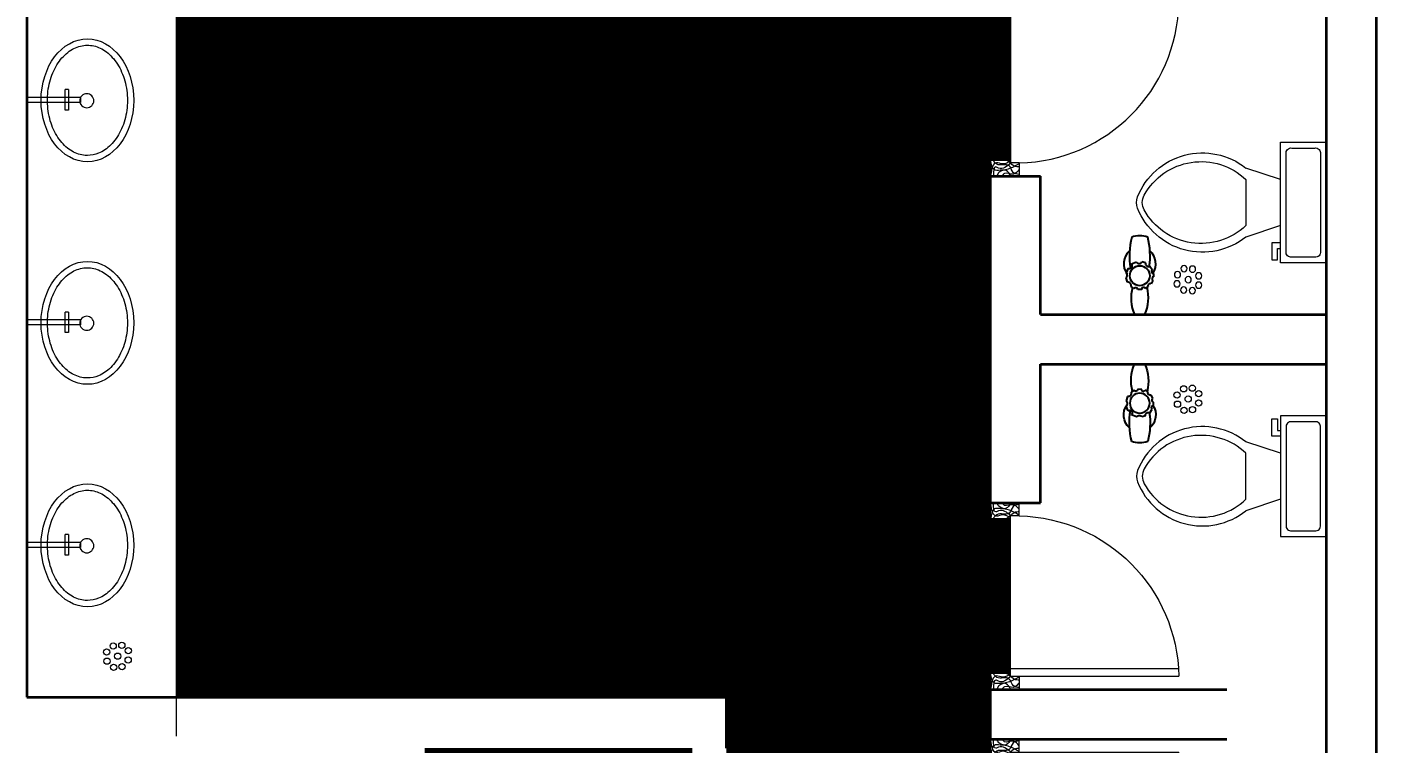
# Model space of a CAD drawing. Header units: millimetres. Extents: x -3092155 to 1661152, y -7085746 to -5505561.
# Drawn here: x -450414 to -444989, y -5519446 to -5516568 of the extents above; entities that cross this region are included whole.
import ezdxf

# ---------------------------------------------------------------- set-up
doc = ezdxf.new("R2010")
doc.units = ezdxf.units.MM
doc.header["$LTSCALE"] = 2
doc.header["$MEASUREMENT"] = 0
for name, color, linetype, lineweight in [('DOOR', 27, 'Continuous', 5), ('FIXTURE', 252, 'Continuous', 0), ('tap', 97, 'Continuous', 25), ('TEXT', 7, 'Continuous', 13), ('WAll', 250, 'Continuous', 35)]:
    doc.layers.add(name, color=color, linetype=linetype, lineweight=lineweight)
doc.layers.add('partation wall', color=7, linetype='Continuous', lineweight=20, true_color=0x525023)
doc.styles.add('style2', font='')
doc.styles.get('style2').set_extended_font_data('Verdana')

# ---------------------------------------------------------------- blocks, each defined once
blk = doc.blocks.new('basin')
at = {"layer": 'FIXTURE', "ltscale": 100}
for p, q in [((-2211987.938715757, -6264987.148804934), (-2211772.992844919, -6264987.148804934)), ((-2211987.938715757, -6264987.148804934), (-2211772.992844919, -6264987.148804934)), ((-2211987.938715757, -6265009.079755379), (-2211987.938715757, -6264987.148804934)), ((-2211834.434049898, -6265039.442043141), (-2211834.434049898, -6264957.473339595)), ((-2211834.434049898, -6265039.442043141), (-2211834.434049898, -6264957.473339595)), ((-2211820.780448789, -6264957.473339595), (-2211834.434049898, -6264957.473339595)), ((-2211820.780448789, -6264957.473339595), (-2211820.780448789, -6265039.442043141)), ((-2211820.780448789, -6264957.473339595), (-2211820.780448789, -6265039.442043141)), ((-2211772.992844919, -6264987.148804934), (-2211772.992844919, -6265009.079755379)), ((-2211772.992844919, -6264987.148804934), (-2211772.992844919, -6265009.079755379)), ((-2211772.992844919, -6265009.079755379), (-2211987.938715757, -6265009.079755379)), ((-2211772.992844919, -6265009.079755379), (-2211987.938715757, -6265009.079755379)), ((-2211820.780448789, -6265039.442043141), (-2211834.434049898, -6265039.442043141)), ((-2211820.780448789, -6265039.442043141), (-2211834.434049898, -6265039.442043141))]:
    blk.add_line(p, q, dxfattribs=at)
blk.add_ellipse((-2211744.932430512, -6265000.506316868), major_axis=(2.915424e-10, -247.0875245118513), ratio=0.7539776258967086, dxfattribs=at)
blk.add_ellipse((-2211744.932430512, -6265000.506316868), major_axis=(2.915424e-10, -247.0875245118513), ratio=0.7539776258967086, dxfattribs=at)
at = {"layer": 'FIXTURE', "ltscale": 100, "extrusion": (0, 0, -1)}
blk.add_ellipse((-2211747.522520602, -6265002.133596567), major_axis=(20.03121675459523, -20.03121675459679), ratio=0.9999999999889306, start_param=5.497787143776604, end_param=11.78097245095619, dxfattribs=at)
at = {"layer": 'FIXTURE', "ltscale": 100}
blk.add_open_spline([(-2211744.932430512, -6265222.038285823), (-2211729.844293521, -6265222.038285823), (-2211714.739852813, -6265219.070630708), (-2211682.622715539, -6265206.033627897), (-2211665.761983091, -6265194.711424908), (-2211635.378659516, -6265164.193944704), (-2211621.900036702, -6265145.00447096), (-2211600.562855119, -6265100.996509678), (-2211592.718241542, -6265076.202318988), (-2211583.953789949, -6265024.297389695), (-2211583.036282316, -6264997.206682354), (-2211588.277771043, -6264944.378497712), (-2211594.435543491, -6264918.660377393), (-2211612.828332594, -6264872.031044121), (-2211625.054080086, -6264851.143239369), (-2211653.559044012, -6264816.786227185), (-2211669.802049444, -6264803.333305369), (-2211703.895768676, -6264784.93182289), (-2211721.716013914, -6264779.936251332), (-2211757.383691007, -6264778.264640405), (-2211775.300297067, -6264781.575023151), (-2211809.972882216, -6264796.602206854), (-2211826.717285034, -6264808.376788828), (-2211856.731163882, -6264839.720164848), (-2211869.958094649, -6264859.280506238), (-2211890.693794102, -6264903.872177592), (-2211898.189733753, -6264928.879336645), (-2211906.219139269, -6264981.017124497), (-2211906.750537866, -6265008.127891761), (-2211900.761562046, -6265060.800402235), (-2211894.242617634, -6265086.342674639), (-2211875.212275237, -6265132.452634026), (-2211862.711003343, -6265152.996676163), (-2211833.78486346, -6265186.564038917), (-2211817.397999551, -6265199.572846884), (-2211783.134118604, -6265217.075971182), (-2211765.283165971, -6265221.62072397), (-2211746.60752821, -6265222.029128866), (-2211745.769979356, -6265222.038285823), (-2211744.932430512, -6265222.038285823)], degree=3, knots=[0, 0, 0, 0, 0.2970024838256002, 0.2970024838256002, 0.6481610773725, 0.6481610773725, 0.9993196709193995, 0.9993196709193995, 1.350478264466299, 1.350478264466299, 1.701636858013198, 1.701636858013198, 2.052795451560098, 2.052795451560098, 2.403954045106998, 2.403954045106998, 2.755112638653898, 2.755112638653898, 3.106271232200797, 3.106271232200797, 3.457429825747696, 3.457429825747696, 3.808588419294596, 3.808588419294596, 4.159747012841496, 4.159747012841496, 4.510905606388394, 4.510905606388394, 4.862064199935295, 4.862064199935295, 5.213222793482194, 5.213222793482194, 5.564381387029092, 5.564381387029092, 5.915539980575991, 5.915539980575991, 6.266698574122892, 6.266698574122892, 6.283185307179584, 6.283185307179584, 6.283185307179584, 6.283185307179584], dxfattribs=at)
blk.add_open_spline([(-2211744.932430512, -6265222.038285823), (-2211729.844293521, -6265222.038285823), (-2211714.739852813, -6265219.070630708), (-2211682.622715539, -6265206.033627897), (-2211665.761983091, -6265194.711424908), (-2211635.378659516, -6265164.193944704), (-2211621.900036702, -6265145.00447096), (-2211600.562855119, -6265100.996509678), (-2211592.718241542, -6265076.202318988), (-2211583.953789949, -6265024.297389695), (-2211583.036282316, -6264997.206682354), (-2211588.277771043, -6264944.378497712), (-2211594.435543491, -6264918.660377393), (-2211612.828332594, -6264872.031044121), (-2211625.054080086, -6264851.143239369), (-2211653.559044012, -6264816.786227185), (-2211669.802049444, -6264803.333305369), (-2211703.895768676, -6264784.93182289), (-2211721.716013914, -6264779.936251332), (-2211757.383691007, -6264778.264640405), (-2211775.300297067, -6264781.575023151), (-2211809.972882216, -6264796.602206854), (-2211826.717285034, -6264808.376788828), (-2211856.731163882, -6264839.720164848), (-2211869.958094649, -6264859.280506238), (-2211890.693794102, -6264903.872177592), (-2211898.189733753, -6264928.879336645), (-2211906.219139269, -6264981.017124497), (-2211906.750537866, -6265008.127891761), (-2211900.761562046, -6265060.800402235), (-2211894.242617634, -6265086.342674639), (-2211875.212275237, -6265132.452634026), (-2211862.711003343, -6265152.996676163), (-2211833.78486346, -6265186.564038917), (-2211817.397999551, -6265199.572846884), (-2211783.134118604, -6265217.075971182), (-2211765.283165971, -6265221.62072397), (-2211746.60752821, -6265222.029128866), (-2211745.769979356, -6265222.038285823), (-2211744.932430512, -6265222.038285823)], degree=3, knots=[0, 0, 0, 0, 0.2970024838256002, 0.2970024838256002, 0.6481610773725, 0.6481610773725, 0.9993196709193995, 0.9993196709193995, 1.350478264466299, 1.350478264466299, 1.701636858013198, 1.701636858013198, 2.052795451560098, 2.052795451560098, 2.403954045106998, 2.403954045106998, 2.755112638653898, 2.755112638653898, 3.106271232200797, 3.106271232200797, 3.457429825747696, 3.457429825747696, 3.808588419294596, 3.808588419294596, 4.159747012841496, 4.159747012841496, 4.510905606388394, 4.510905606388394, 4.862064199935295, 4.862064199935295, 5.213222793482194, 5.213222793482194, 5.564381387029092, 5.564381387029092, 5.915539980575991, 5.915539980575991, 6.266698574122892, 6.266698574122892, 6.283185307179584, 6.283185307179584, 6.283185307179584, 6.283185307179584], dxfattribs=at)
blk = doc.blocks.new('Toilet - top')
for p, q in [((9.750000020786107, -4.499999875283331), (9.750000020786107, -1.499999958427777)), ((-4.874999573884722, -6.374999823318057), (-3.374999615456943, -6.374999823318057)), ((-4.874999573884722, -7.124999802531942), (-4.874999573884722, -6.374999823318057)), ((-3.374999615456943, -6.374999823318057), (-3.374999615456943, -5.999999833711112)), ((-2.624999636243054, -5.999999833711112), (-2.624999636243054, -7.124999802531942)), ((-0.3749996986013899, -5.999999833711112), (-1.874999657029167, -10.49999970899444)), ((5.625000135109722, -5.999999833711112), (7.125000093537498, -10.49999970899444)), ((-2.624999636243054, -7.124999802531942), (-4.874999573884722, -7.124999802531942)), ((5.625000135109722, -10.49999970899444), (-0.3749996986013899, -10.49999970899444))]:
    blk.add_line(p, q)
blk.add_lwpolyline([(10.5, -5.999999833711112), (10.5, 0), (-5.249999563491668, 0), (-5.249999563491668, -5.999999833711112)], close=True)
for points in [[(-4.499999584277778, -1.499999958427777), (-4.499999584277778, -4.499999875283331)], [(9.00000004157222, -0.7499999792138891), (-3.74999960506389, -0.7499999792138891)], [(-3.74999960506389, -5.249999854497221), (9.00000004157222, -5.249999854497221)]]:
    blk.add_lwpolyline(points)
for centre, radius, start, end in [((-3.843749602465627, -1.406249961026039), 0.6629126066274994, 81.86989999999999, 188.1301), ((9.093750038973957, -1.406249961026039), 0.6629126066274994, 351.8699, 98.13009999999998), ((-3.843749602465627, -4.593749872685068), 0.6629126066274994, 171.869898, 278.1301), ((9.093750038973957, -4.593749872685068), 0.6629126066274994, 261.8699, 8.130099999999992), ((5.264671971487866, -16.1853708193428), 9.126764785180747, 141.4691096810948, 248.2605552621038), ((5.774968316447487, -16.3630565146643), 8.496884113945722, 136.3677254423718, 240.9979693939525), ((-0.0146246611728551, -16.18535307943234), 9.126775425236774, 291.7392742039648, 38.53070636800451), ((-0.5249176984752985, -16.36303902073235), 8.496889430624533, 299.0017969815357, 43.63209216694732), ((2.625015013218892, -22.04524776254743), 2, 240.9979693939525, 299.0017969815356), ((2.625015773947752, -22.80526443344873), 2, 248.2605552621038, 291.7392742039647)]:
    blk.add_arc(centre, radius, start, end)
blk = doc.blocks.new('A$C3DC14F32')
at = {"layer": 'DOOR', "ltscale": 100}
for p, q in [((52.99949478264897, 114.9996921028942), (52.99949478264899, 756.7428243851377)), ((83.99949478264897, 79.99969210289419), (83.99949478264898, 755.4110343496443)), ((-0.0005052173510194, -0.000307897105813), (-0.0005052173510194, 114.9996921028942)), ((52.99949478264897, 114.9996921028942), (-0.0005052173510194, 114.9996921028942)), ((52.99949478264897, 79.99969210289419), (52.99949478264897, 114.9996921028942)), ((696.999494782649, 114.9996921028942), (696.999494782649, 79.99969210289419)), ((696.999494782649, 114.9996921028942), (749.999494782649, 114.9996921028942)), ((749.999494782649, 114.9996921028942), (749.999494782649, -0.000307897105813)), ((52.99949478264897, 79.99969210289419), (696.999494782649, 79.99969210289419)), ((64.99949478264897, -0.0003078980371356), (64.99949478264897, 79.99969210289419)), ((684.9994947826488, 79.99969210289419), (684.9994947826488, -0.0003078980371356)), ((64.99949478264897, -0.0003078980371356), (-0.0005052173510194, -0.000307897105813)), ((684.9994947826488, -0.0003078980371356), (749.9994947826491, -0.0003078980371356))]:
    blk.add_line(p, q, dxfattribs=at)
blk.add_arc((40.31417776597399, 100.008927482144), 656.8563987731303, 1.307716759455737, 88.89342584686472, dxfattribs=at)
for points in [[(49.99949478264897, 114.9996921028942), (28.5, 70), (14.5, 33.5), (-0.0005052173510194, 24)], [(26.49949478264898, 114.9996921028942), (8, 91.5), (10.5, 56), (-0.0005052173510194, 44.5)], [(7.000000000465661, 114.9996921028942), (15, 90.5), (41.5, 75), (48, 24.5), (64.99949478264897, 10)], [(37.00000000046565, 114.9996921028942), (40, 96), (56, 76), (64.99949478264897, 61)], [(742.9989895648323, 114.9996921028942), (734.998989565298, 90.5), (708.4989895652977, 75), (701.998989565298, 24.5), (684.9994947826488, 10)], [(712.9989895648323, 114.9996921028942), (709.998989565298, 96), (693.9989895652977, 76), (684.9994947826488, 61)], [(699.999494782649, 114.9996921028942), (721.4989895652977, 70), (735.498989565298, 33.5), (749.999494782649, 24)], [(723.499494782649, 114.9996921028942), (741.9989895652977, 91.5), (739.498989565298, 56), (749.999494782649, 44.5)], [(52.99949478264897, 82), (32.5, 31.5), (37, 21), (-0.0005052173510194, 12)], [(-0.0005052173510194, 81), (22.5, 62.5), (25, 15), (64.99949478264897, -0.0003078980371356)], [(62, 79.99969210289419), (49, 49), (54, 23.5), (4, -0.000307897105813)], [(749.999494782649, 81), (727.4989895652978, 62.5), (724.9989895652977, 15), (684.9994947826488, -0.0003078980371356)], [(687.9989895652977, 79.99969210289419), (700.9989895652977, 49), (695.9989895652977, 23.5), (745.9989895652977, -0.000307897105813)], [(696.999494782649, 82), (717.4989895652977, 31.5), (712.9989895652977, 21), (749.999494782649, 12)]]:
    blk.add_spline(points, degree=3, dxfattribs=at)
blk = doc.blocks.new('14')
at = {"layer": 'FIXTURE', "ltscale": 15000}
for centre in [(-56.98899096832612, 27.93758214637637), (-38.20844072954995, 36.0154674127698), (-20.2151071971748, 27.0380796417594), (-64.68213853077668, 9.495943598449239), (-38.12322247237899, 9.495943598449236), (-12.13889834866859, 9.495943598449236), (-56.95706919417716, -7.848507821559906), (-38.20844072954996, -15.28902206820631), (-18.61901848972775, -8.359989639371632)]:
    blk.add_circle(centre, 6.965944811660197, dxfattribs=at)
blk = doc.blocks.new('ryr')
at = {"layer": 'tap', "ltscale": 100}
for p, q in [((1982569.018644572, -4956357.754817451), (1982576.059878631, -4956352.883035951)), ((1982583.737675077, -4956350.44548549), (1982590.202268639, -4956350.139865152)), ((1982598.167661398, -4956351.876693387), (1982604.579008114, -4956355.304493397)), ((1982610.690104417, -4956361.283024868), (1982614.049456018, -4956367.114631121)), ((1982562.6397905, -4956366.830942098), (1982560.619417549, -4956373.748985207)), ((1982561.079463562, -4956384.703346794), (1982565.096674409, -4956394.370811427)), ((1982616.002023037, -4956374.114746697), (1982616.037314679, -4956381.777848398)), ((1982666.278792854, -4956367.768315107), (1982666.287072216, -4956388.375991837)), ((1982572.831709136, -4956401.424545053), (1982582.244357445, -4956405.415036406)), ((1982601.526662083, -4956402.744159232), (1982592.781080879, -4956405.710433228)), ((1982613.723516514, -4956389.770130052), (1982610.08629866, -4956395.641961147))]:
    blk.add_line(p, q, dxfattribs=at)
blk.add_circle((1982588.283364309, -4956378.074034302), 20, dxfattribs=at)
for centre, radius, start, end in [((1982556.196415525, -4956378.074034302), 48.00995838109209, 160.1952473060995, 199.8047526939004), ((1982547.685375614, -4956509.021082662), 151.7093994229934, 81.76230417884105, 103.9834318662461), ((1982564.445824714, -4956380.45154472), 34.64069505713051, 56.55277587514192, 138.7143302402152), ((1982563.234411473, -4956360.46920614), 6.389464648687468, 264.6601720458993, 25.13943216500143), ((1982579.446505095, -4956350.239695132), 4.296101661263567, 217.9728670969993, 357.2543869593875), ((1982594.646703805, -4956348.890665844), 4.616654942065941, 195.6991030066236, 319.6996369507292), ((1982608.779900129, -4956357.123019014), 4.577611728740137, 156.5926791675466, 294.6637864751611), ((1982633.110303181, -4956440.782698616), 80.1950678442886, 65.5624695641667, 105.3326518006847), ((1982556.944758322, -4956379.390149402), 6.732447841380619, 307.8898860605086, 56.91974426233791), ((1982615.41065981, -4956370.507321732), 3.655574557478431, 111.8614756836552, 279.3096630897456), ((1982633.110303181, -4956315.365369986), 80.1950678442886, 254.6673482038987, 294.4375304516508), ((1982616.778405089, -4956386.323464932), 4.605631841286484, 99.25969699666588, 228.4484114278765), ((1982547.685375614, -4956247.126985941), 151.7093994229934, 256.0165681337539, 279.8379305379639), ((1982564.443915571, -4956375.699608197), 34.64069505713051, 221.3317081846367, 306.2699323172791), ((1982568.619799926, -4956398.275333967), 5.259059769223807, 323.2148265677761, 132.0605413497072), ((1982587.381802387, -4956410.234905004), 7.044464055513258, 39.96174969293975, 136.8267596166059), ((1982588.283364309, -4956378.074034302), 28, 279.2436243042187, 279.2438643274891), ((1982607.803097933, -4956401.599361283), 6.379985056878329, 69.03030871157539, 190.3369005336596)]:
    blk.add_arc(centre, radius, start, end, dxfattribs=at)

msp = doc.modelspace()

# ---------------------------------------------------------------- hatches: boundary and pattern name
at = {"layer": 'WAll', "ltscale": 100, "true_color": 0xf8dfe3, "transparency": 33554585}
h = msp.add_hatch(dxfattribs=at)
h.set_pattern_fill('_USER', color=254, scale=10, pattern_type=0)
h.set_pattern_definition([(0, (0, 0), (0, 10), [])])
edge = h.paths.add_edge_path()
edge.add_line((-447613.9428825114, -5522236.220328278), (-447613.9428879301, -5520578.990390456))
edge.add_line((-447613.9428879301, -5520578.990390456), (-447613.9428879301, -5520561.219536094))
edge.add_line((-447613.9428879301, -5520561.219536094), (-447738.5517547502, -5520561.219536094))
edge.add_line((-447738.5517547502, -5520561.219536094), (-447738.5517547502, -5520361.219536096))
edge.add_line((-447738.5517547502, -5520361.219536096), (-447738.5523135457, -5520297.620748512))
edge.add_arc((-447720.5703196432, -5519509.5982101), 788.2276784975628, 181.1070775594454, 268.692786646818, ccw=False)
edge.add_line((-448508.6508621208, -5519524.827514673), (-447738.5591034415, -5519524.820748571))
edge.add_line((-447738.5591034415, -5519524.820748571), (-447738.5596622479, -5519461.219536094))
edge.add_line((-447738.5596622479, -5519461.219536094), (-448813.9428879282, -5519461.219536094))
edge.add_line((-448813.9428879282, -5519461.219536094), (-448813.9428879282, -5520361.219536096))
edge.add_line((-448813.9428879282, -5520361.219536096), (-448913.5517547851, -5520361.219536096))
edge.add_line((-448913.5517547851, -5520361.219536096), (-448913.5517547851, -5520417.19575878))
edge.add_line((-448913.5517547851, -5520417.19575878), (-448889.9240217417, -5520401.947752315))
edge.add_line((-448889.9240217417, -5520401.947752315), (-448469.3211885907, -5521053.697965746))
edge.add_ellipse((-448905.3864251177, -5520699.457366083), major_axis=(-0.2626767612012107, 561.8177855102346), ratio=0.999999999587426, start_angle=180.7798537875333, end_angle=230.8842919797576, ccw=False)
edge.add_line((-448897.4770977766, -5521261.219536094), (-448813.9428879282, -5521261.219536094))
edge.add_line((-448813.9428879282, -5521261.219536094), (-448813.9428879282, -5523961.218916335))
edge.add_line((-448813.9428879282, -5523961.218916335), (-447613.942887931, -5523961.218916335))
edge.add_line((-447613.942887931, -5523961.218916335), (-447613.9428879301, -5523136.220328278))
edge.add_line((-447613.9428879301, -5523136.220328278), (-447614.8080808016, -5523136.220320676))
edge.add_spline(control_points=[(-447606.1661393694, -5523094.59059813), (-447609.5363293408, -5523105.199054955), (-447611.7435385805, -5523118.309388451), (-447613.9507478202, -5523131.419721948)], knot_values=[90.31845117357966, 90.31845117357966, 90.31845117357966, 90.31845117357966, 114.8480644490307, 114.8480644490307, 114.8480644490307, 114.8480644490307], degree=3, periodic=0)
edge.add_line((-447613.9507478213, -5523131.419721954), (-447613.9501046843, -5523058.220328215))
edge.add_line((-447613.9501046843, -5523058.220328215), (-447517.9501046906, -5523058.22117168))
edge.add_line((-447517.9501046906, -5523058.22117168), (-447517.9435678343, -5522314.221171737))
edge.add_line((-447517.9435678343, -5522314.221171737), (-447613.943567828, -5522314.220328271))
edge.add_line((-447613.943567828, -5522314.220328271), (-447613.9428825114, -5522236.220328278))
edge = h.paths.add_edge_path()
edge.add_line((-446538.5517547483, -5517167.46998971), (-446538.5511836525, -5517102.46998966))
edge.add_line((-446538.5511836525, -5517102.46998966), (-446458.5511836546, -5517102.470692548))
edge.add_line((-446458.5511836546, -5517102.470692548), (-446458.5457362744, -5516482.470692571))
edge.add_line((-446458.5457362744, -5516482.470692571), (-446538.5457362722, -5516482.469989683))
edge.add_line((-446538.5457362722, -5516482.469989683), (-446538.545165175, -5516417.469989711))
edge.add_line((-446538.545165175, -5516417.469989711), (-446539.2595730521, -5516417.469989711))
edge.add_spline(control_points=[(-446538.5452003238, -5516421.470494904), (-446536.706051272, -5516432.395805137), (-446534.8669022203, -5516443.321115371), (-446532.0585659228, -5516452.161545409)], knot_values=[90.31845117376929, 90.31845117376929, 90.31845117376929, 90.31845117376929, 114.8480644490307, 114.8480644490307, 114.8480644490307, 114.8480644490307], degree=3, periodic=0)
edge.add_line((-446538.5517547483, -5516421.433789963), (-446538.5517547483, -5516213.506189408))
edge.add_spline(control_points=[(-446532.0585659228, -5516182.778433961), (-446534.8669022203, -5516191.618863999), (-446536.706051272, -5516202.544174233), (-446538.5452003238, -5516213.469484467)], knot_values=[90.31845117376929, 90.31845117376929, 90.31845117376929, 90.31845117376929, 114.8480644490307, 114.8480644490307, 114.8480644490307, 114.8480644490307], degree=3, periodic=0)
edge.add_line((-446538.5452003239, -5516213.469484466), (-446538.5457362722, -5516152.469989687))
edge.add_line((-446538.5457362722, -5516152.469989687), (-446458.5457362744, -5516152.469286799))
edge.add_line((-446458.5457362744, -5516152.469286799), (-446458.5511836546, -5515532.469286823))
edge.add_line((-446458.5511836546, -5515532.469286823), (-446538.5511836525, -5515532.46998971))
edge.add_line((-446538.5511836525, -5515532.46998971), (-446538.5517547488, -5515467.469989713))
edge.add_line((-446538.5517547488, -5515467.469989713), (-446538.5517547486, -5514811.219876856))
edge.add_line((-446538.5517547486, -5514811.219876856), (-447438.5517547451, -5514811.219876856))
edge.add_line((-447438.5517547451, -5514811.219876856), (-448038.551754746, -5514811.219876856))
edge.add_line((-448038.551754746, -5514811.219876856), (-448938.551754746, -5514811.219876856))
edge.add_line((-448938.551754746, -5514811.219876856), (-448938.551754746, -5516392.470328277))
edge.add_line((-448938.551754746, -5516392.470328277), (-449588.551754746, -5516392.470328279))
edge.add_line((-449588.551754746, -5516392.470328279), (-449813.551754746, -5516392.470328279))
edge.add_line((-449813.551754746, -5516392.470328279), (-449813.5517547473, -5519261.219536097))
edge.add_line((-449813.5517547473, -5519261.219536097), (-447600.5596200692, -5519261.219536096))
edge.add_line((-447600.5596200692, -5519261.219536096), (-447600.5596200692, -5519466.020142355))
edge.add_line((-447600.5596200692, -5519466.020142355), (-447600.5589769313, -5519539.219536088))
edge.add_line((-447600.5589769313, -5519539.219536088), (-447696.558976925, -5519539.220379554))
edge.add_line((-447696.558976925, -5519539.220379554), (-447696.5524400687, -5520283.220379497))
edge.add_line((-447696.5524400687, -5520283.220379497), (-447600.5524400751, -5520283.219536032))
edge.add_spline(control_points=[(-447600.552440075, -5520283.219536032), (-447603.0022253371, -5520302.491703079), (-447605.4520105994, -5520321.763870127), (-447615.804339874, -5520329.528799496)], knot_values=[79.97171412291873, 79.97171412291873, 79.97171412291873, 79.97171412291873, 119.4148113374829, 119.4148113374829, 119.4148113374829, 119.4148113374829], degree=3, periodic=0)
edge.add_spline(control_points=[(-447615.804339874, -5520329.528799495), (-447614.5164287036, -5520337.984630214), (-447614.7342764697, -5520349.602146382), (-447614.9521242359, -5520361.219662549)], knot_values=[84.99888713937351, 84.99888713937351, 84.99888713937351, 84.99888713937351, 104.0051195954805, 104.0051195954805, 104.0051195954805, 104.0051195954805], degree=3, periodic=0)
edge.add_line((-447614.9521242359, -5520361.219662548), (-447738.5517547502, -5520361.220748506))
edge.add_line((-447738.5517547502, -5520361.220748506), (-447738.5517547502, -5520561.219536094))
edge.add_line((-447738.5517547502, -5520561.219536094), (-447613.9428879301, -5520561.219536094))
edge.add_line((-447613.9428879301, -5520561.219536094), (-447613.9428879301, -5520578.990390456))
edge.add_line((-447613.9428879301, -5520578.990390456), (-447613.9428825114, -5522236.220328279))
edge.add_line((-447613.9428825114, -5522236.220328279), (-445188.9656123343, -5522236.220328277))
edge.add_line((-445188.9656123343, -5522236.220328277), (-445188.9656123343, -5522036.220328277))
edge.add_line((-445188.9656123343, -5522036.220328277), (-447413.9428879301, -5522036.220328279))
edge.add_line((-447413.9428879301, -5522036.220328279), (-447413.9428879301, -5520735.505920395))
edge.add_spline(control_points=[(-447379.2513322068, -5520742.70692753), (-447388.0917622446, -5520739.898591232), (-447399.0170724788, -5520738.059442179), (-447409.942382713, -5520736.220293128)], knot_values=[90.31845117334431, 90.31845117334431, 90.31845117334431, 90.31845117334431, 114.8480644490307, 114.8480644490307, 114.8480644490307, 114.8480644490307], degree=3, periodic=0)
edge.add_line((-447409.9423827121, -5520736.220293128), (-447348.9428879328, -5520736.21975718))
edge.add_line((-447348.9428879328, -5520736.21975718), (-447348.942185045, -5520816.219757177))
edge.add_line((-447348.942185045, -5520816.219757177), (-446728.9421850689, -5520816.214309797))
edge.add_line((-446728.9421850689, -5520816.214309797), (-446728.9428879567, -5520736.214309799))
edge.add_line((-446728.9428879567, -5520736.214309799), (-446663.9428879592, -5520736.213738703))
edge.add_line((-446663.9428879592, -5520736.213738703), (-446538.5517547483, -5520736.220328277))
edge.add_line((-446538.5517547483, -5520736.220328277), (-446538.5517547483, -5520179.970215418))
edge.add_line((-446538.5517547483, -5520179.970215418), (-446526.5514488281, -5520179.970215418))
edge.add_spline(control_points=[(-446526.5514488282, -5520179.970215419), (-446526.9151667004, -5520160.573650857), (-446527.3879749666, -5520135.358231296), (-446496.6201172797, -5520155.016362548), (-446480.1880725437, -5520145.975164651), (-446467.4653148004, -5520136.013012785)], knot_values=[12.1504955780682, 12.1504955780682, 12.1504955780682, 12.1504955780682, 50.22978304783219, 61.65344270662804, 104.0050506324049, 104.0050506324049, 104.0050506324049, 104.0050506324049], degree=3, periodic=0)
edge.add_spline(control_points=[(-446467.4653148004, -5520136.013012786), (-446479.8965298714, -5520130.595474267), (-446511.8228398119, -5520142.673289568), (-446524.4135418636, -5520121.822064232), (-446528.5508757557, -5520114.970303233)], knot_values=[61.73741464854528, 61.73741464854528, 61.73741464854528, 61.73741464854528, 107.3895165875051, 129.7330351749013, 129.7330351749013, 129.7330351749013, 129.7330351749013], degree=3, periodic=0)
edge.add_line((-446528.5508757546, -5520114.970303233), (-446458.5511836556, -5520114.970918257))
edge.add_line((-446458.5511836556, -5520114.970918257), (-446458.5457362753, -5519494.97091828))
edge.add_line((-446458.5457362753, -5519494.97091828), (-446538.5457362732, -5519494.970215392))
edge.add_line((-446538.5457362732, -5519494.970215392), (-446538.5451651759, -5519429.970215419))
edge.add_line((-446538.5451651759, -5519429.970215419), (-446539.2595730532, -5519429.970215419))
edge.add_spline(control_points=[(-446538.5452003247, -5519433.970720612), (-446536.706051273, -5519444.896030847), (-446534.8669022212, -5519455.821341081), (-446532.0585659237, -5519464.661771118)], knot_values=[90.31845117376929, 90.31845117376929, 90.31845117376929, 90.31845117376929, 114.8480644490307, 114.8480644490307, 114.8480644490307, 114.8480644490307], degree=3, periodic=0)
edge.add_line((-446538.5517547502, -5519433.934015666), (-446538.5517547502, -5519226.006415121))
edge.add_spline(control_points=[(-446532.0585659237, -5519195.27865967), (-446534.8669022212, -5519204.119089707), (-446536.706051273, -5519215.044399941), (-446538.5452003247, -5519225.969710175)], knot_values=[90.31845117376929, 90.31845117376929, 90.31845117376929, 90.31845117376929, 114.8480644490307, 114.8480644490307, 114.8480644490307, 114.8480644490307], degree=3, periodic=0)
edge.add_line((-446538.5452003248, -5519225.969710174), (-446538.5457362732, -5519164.970215395))
edge.add_line((-446538.5457362732, -5519164.970215395), (-446458.5457362753, -5519164.969512507))
edge.add_line((-446458.5457362753, -5519164.969512507), (-446458.5511836556, -5518544.969512531))
edge.add_line((-446458.5511836556, -5518544.969512531), (-446538.5511836534, -5518544.970215418))
edge.add_line((-446538.5511836534, -5518544.970215418), (-446538.5517547497, -5518479.970215421))
edge.add_line((-446538.5517547497, -5518479.970215421), (-446538.5517547483, -5517167.46998971))

# ---------------------------------------------------------------- linework, layer by layer
at = {"layer": 'partation wall', "ltscale": 100}
msp.add_line((-449813.551754746, -5516392.470328277), (-449813.5517547474, -5519418.449473949), dxfattribs=at)
at = {"layer": 'WAll', "ltscale": 100}
for p, q in [((-444988.9371772673, -5514611.220664553), (-444988.9371772673, -5523961.218916337)), ((-445188.9656123343, -5514811.219876856), (-445188.9656123343, -5523961.206463546)), ((-450413.5517547451, -5516392.470328277), (-450413.5517547451, -5519261.219536097)), ((-446538.5517547483, -5518479.970215422), (-446538.5517547483, -5517167.46998971)), ((-446538.5517547483, -5517167.46998971), (-446338.5517547483, -5517167.46998971)), ((-446338.5517547483, -5517723.720102564), (-446338.5517547483, -5517167.46998971)), ((-446338.5517547483, -5517723.720102564), (-445188.5517547483, -5517723.720102564)), ((-446338.5517547483, -5518479.970215422), (-446338.5517547483, -5517923.720102564)), ((-446338.5517547493, -5517923.720102564), (-445188.5517547483, -5517923.720102563)), ((-446538.5517547483, -5518479.970215419), (-446338.5517547483, -5518479.97021542)), ((-450413.5517547451, -5519261.219536097), (-447600.5596200692, -5519261.219536096)), ((-447600.5596200692, -5519466.020142355), (-447600.5596200692, -5519261.219536094)), ((-446538.5517547502, -5519429.970215419), (-446538.5517547502, -5519229.970215417)), ((-446538.5517547483, -5519229.970215417), (-445588.5543850873, -5519229.970215417)), ((-446538.5517547483, -5519429.970215419), (-445588.5543850873, -5519429.970215419))]:
    msp.add_line(p, q, dxfattribs=at)

# ---------------------------------------------------------------- block references
at = {"layer": 'DOOR', "ltscale": 100, "rotation": 269.9994965937137}
for p in [(-446538.5448572823, -5516417.470494906), (-446538.5448572832, -5519429.970720615)]:
    msp.add_blockref('A$C3DC14F32', p, dxfattribs=at)
at = {"layer": 'DOOR', "ltscale": 100, "xscale": -1, "rotation": 270.0005034062861}
msp.add_blockref('A$C3DC14F32', (-446538.5448572832, -5519229.969710172), dxfattribs=at)
at = {"layer": 'FIXTURE', "ltscale": 100}
for p in [(1761574.386983288, 748137.636018959), (1761574.386983284, 747243.4126944338), (1761574.386983281, 746349.2471420523)]:
    msp.add_blockref('basin', p, dxfattribs=at)
at = {"layer": 'FIXTURE', "ltscale": 100, "extrusion": (0, 0, -1), "yscale": 30.77059217263013, "zscale": -30.7705921728903}
for p, xscale, rotation in [((445188.9656123343, -5517354.492913732), 30.77059217263013, 90.00000000000004), ((445188.9656123343, -5518292.947291394), -30.77059217263013, 90)]:
    msp.add_blockref('Toilet - top', p, dxfattribs=dict(at, xscale=xscale, rotation=rotation))
at = {"layer": 'FIXTURE', "lineweight": 40, "yscale": 2, "zscale": 2, "rotation": 270}
for p, xscale in [((9466817.178694613, -1552391.154237494), 2), ((9466817.178694613, -9483256.285967635), -2)]:
    msp.add_blockref('ryr', p, dxfattribs=dict(at, xscale=xscale))
at = {"layer": 'FIXTURE', "yscale": 1.8, "zscale": 1.8}
for p, xscale, rotation in [((-445704.1391351525, -5517642.180540576), -1.8, 110.471190732132), ((-445704.1391351525, -5518005.259664552), 1.8, 69.528809267868), ((-450008.4875888984, -5519038.260850848), 1.8, 69.528809267868)]:
    msp.add_blockref('14', p, dxfattribs=dict(at, xscale=xscale, rotation=rotation))

# ---------------------------------------------------------------- texts
at = {"layer": 'TEXT', "lineweight": 25, "ltscale": 100, "insert": (-447985.102663816, -5517026.679041788), "char_height": 200, "width": 2036.526797928382, "attachment_point": 2, "style": 'style2'}
msp.add_mtext('Toilet (F) Student ', dxfattribs=at)

doc.saveas('drawing.dxf')
